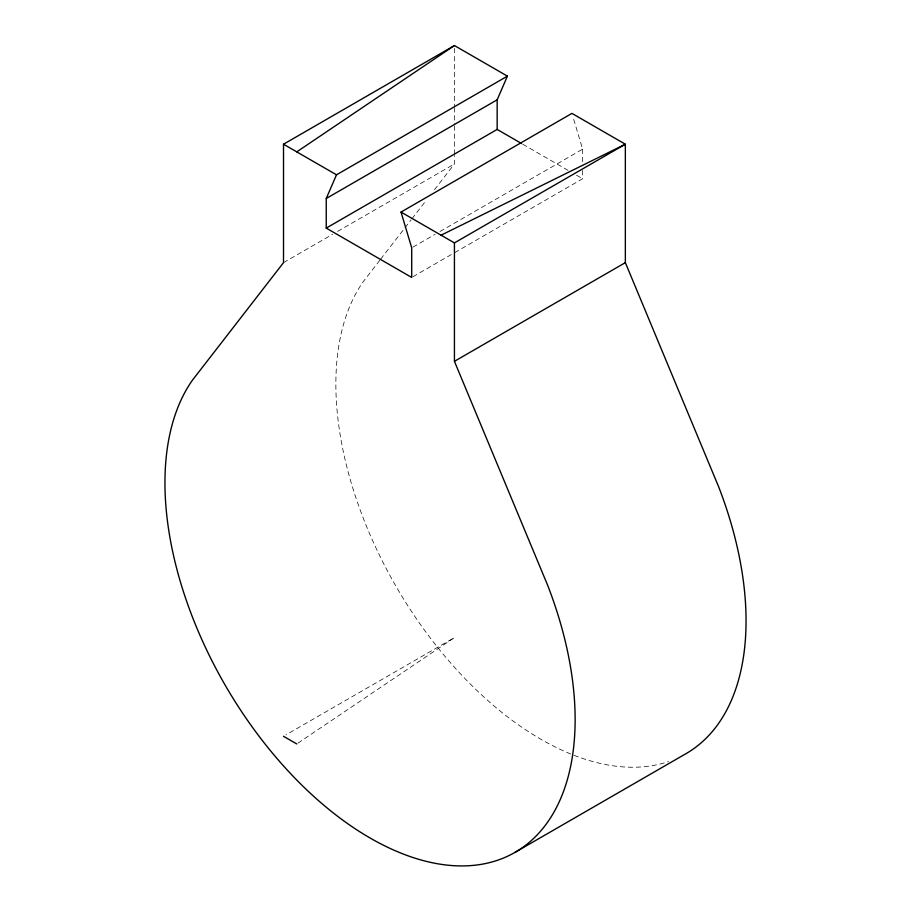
<?xml version="1.0" encoding="UTF-8"?>
<svg xmlns="http://www.w3.org/2000/svg" width="911" height="911" viewBox="0 0 911 911"><rect width="100%" height="100%" fill="white"/><g stroke="black" fill="none" stroke-linecap="round" stroke-linejoin="round"><path stroke-width="0.68" stroke-dasharray="4.55 3.42" d="M379.796 260.284L363.307 281.567A290.051 167.465 60 0 0 407.046 604.551A290.051 167.465 60 0 0 668.526 761.562M380.661 259.157L404.097 228.923M404.962 227.807L411.032 219.961M411.909 218.845L425.79 200.921M434.467 189.727L454.43 163.969L454.43 155.508M297.931 743.148L454.43 637.62L285.974 734.87M283.515 262.641L332.697 234.241M337.617 231.405L454.43 163.969M412.934 247.132L435.059 234.343M439.979 231.508L582.619 149.165L573.121 117.36M412.934 276.728L453.507 253.304M454.737 252.598L582.619 178.761L582.619 170.311M522.789 144.223L567.963 170.311M576.504 175.242L582.619 178.761M582.619 149.165L582.619 163.263M454.43 48.374L454.43 106.166M454.43 107.578L454.43 124.488M454.43 125.9L454.43 154.096"/><path stroke-width="1.37" d="M441.072 235.197L625.345 144.223L571.926 113.385L401.022 212.069L411.704 247.838L411.704 277.445L326.24 228.103L326.24 198.496L336.501 174.821L507.416 76.137L454.43 45.55L283.515 144.223L283.515 262.641L192.392 380.24A290.051 167.465 60 0 0 370.105 838.018A290.051 167.465 60 0 0 547.625 585.204L454.43 361.314L454.43 242.907L625.345 144.223L625.345 262.641L718.54 486.52A290.051 167.465 60 0 1 686.029 753.636L515.114 852.32M326.24 228.103L497.155 129.43L497.155 99.823L507.416 76.137M296.758 151.875L454.43 45.55M326.24 198.496L497.155 99.823M454.43 361.314L625.345 262.641M497.155 129.43L521.57 143.528M283.515 144.223L336.501 174.821M401.022 212.069L454.43 242.907M283.515 736.293L296.758 743.945"/></g></svg>
